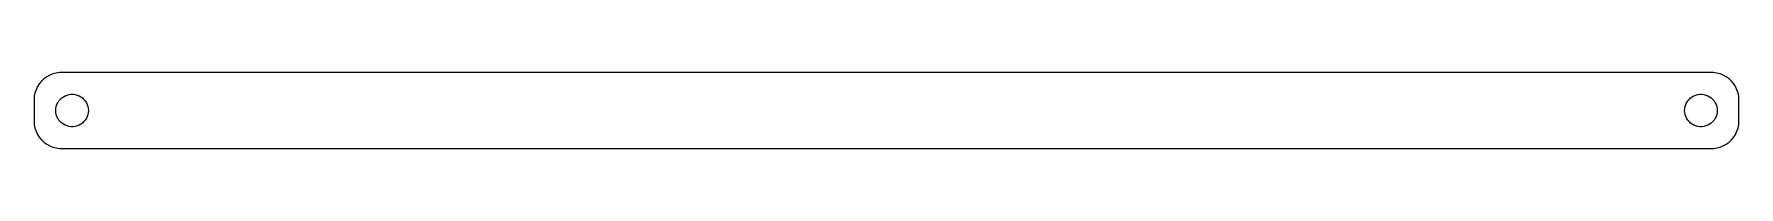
# Model space of a CAD drawing. Header units: metres. Extents: x -157 to 157, y -7 to 7.
import ezdxf

# ---------------------------------------------------------------- set-up
doc = ezdxf.new("R2010")
doc.units = ezdxf.units.M

msp = doc.modelspace()

# ---------------------------------------------------------------- linework, layer by layer
for p, q in [((-154.129, 6.52412), (-154.679, 6.22163)), ((-153.545, 6.75528), (-154.129, 6.52412)), ((-152.937, 6.91142), (-153.545, 6.75528)), ((-152.314, 6.99013), (-152.937, 6.91142)), ((152.314, 6.99013), (-152.314, 6.99013)), ((152.937, 6.91142), (152.314, 6.99013)), ((153.545, 6.75528), (152.937, 6.91142)), ((154.129, 6.52412), (153.545, 6.75528)), ((154.679, 6.22163), (154.129, 6.52412)), ((-156.843, 3.24344), (-156.961, 2.62666)), ((-156.649, 3.84062), (-156.843, 3.24344)), ((-156.382, 4.40877), (-156.649, 3.84062)), ((-156.045, 4.93892), (-156.382, 4.40877)), ((-155.645, 5.42273), (-156.045, 4.93892)), ((-155.187, 5.85255), (-155.645, 5.42273)), ((-154.679, 6.22163), (-155.187, 5.85255)), ((155.187, 5.85255), (154.679, 6.22163)), ((155.645, 5.42273), (155.187, 5.85255)), ((156.045, 4.93892), (155.645, 5.42273)), ((156.382, 4.40877), (156.045, 4.93892)), ((156.649, 3.84062), (156.382, 4.40877)), ((156.843, 3.24344), (156.649, 3.84062)), ((156.961, 2.62666), (156.843, 3.24344)), ((-156.961, 2.62666), (-157, 2)), ((-157, 2), (-157, -2)), ((-153, 0), (-152.976, 0.375992)), ((-152.976, -0.375992), (-153, 0)), ((-152.976, 0.375992), (-152.906, 0.746063)), ((-152.906, 0.746063), (-152.789, 1.10437)), ((-152.789, 1.10437), (-152.629, 1.44525)), ((-152.629, 1.44525), (-152.427, 1.76335)), ((-152.427, 1.76335), (-152.187, 2.05363)), ((-152.187, 2.05363), (-151.912, 2.31154)), ((-151.912, 2.31154), (-151.607, 2.53297)), ((-151.607, 2.53297), (-151.277, 2.71448)), ((-151.277, 2.71448), (-150.927, 2.85316)), ((-150.927, 2.85316), (-150.562, 2.94685)), ((-150.562, 2.94685), (-150.188, 2.99408)), ((-150.188, 2.99408), (-149.812, 2.99408)), ((-149.812, 2.99408), (-149.438, 2.94685)), ((-149.438, 2.94685), (-149.073, 2.85316)), ((-149.073, 2.85316), (-148.723, 2.71448)), ((-148.723, 2.71448), (-148.393, 2.53297)), ((-148.393, 2.53297), (-148.088, 2.31154)), ((-148.088, 2.31154), (-147.813, 2.05363)), ((-147.813, 2.05363), (-147.573, 1.76335)), ((-147.573, 1.76335), (-147.371, 1.44525)), ((-147.371, 1.44525), (-147.211, 1.10437)), ((-147.211, 1.10437), (-147.094, 0.746063)), ((-147.094, 0.746063), (-147.024, 0.375992)), ((-147.024, 0.375992), (-147, 0)), ((-147, 0), (-147.024, -0.375992)), ((147, 0), (147.024, 0.375992)), ((147.024, -0.375992), (147, 0)), ((147.024, 0.375992), (147.094, 0.746063)), ((147.094, 0.746063), (147.211, 1.10437)), ((147.211, 1.10437), (147.371, 1.44525)), ((147.371, 1.44525), (147.573, 1.76335)), ((147.573, 1.76335), (147.813, 2.05363)), ((147.813, 2.05363), (148.088, 2.31154)), ((148.088, 2.31154), (148.393, 2.53297)), ((148.393, 2.53297), (148.723, 2.71448)), ((148.723, 2.71448), (149.073, 2.85316)), ((149.073, 2.85316), (149.438, 2.94685)), ((149.438, 2.94685), (149.812, 2.99408)), ((149.812, 2.99408), (150.188, 2.99408)), ((150.188, 2.99408), (150.562, 2.94685)), ((150.562, 2.94685), (150.927, 2.85316)), ((150.927, 2.85316), (151.277, 2.71448)), ((151.277, 2.71448), (151.607, 2.53297)), ((151.607, 2.53297), (151.912, 2.31154)), ((151.912, 2.31154), (152.187, 2.05363)), ((152.187, 2.05363), (152.427, 1.76335)), ((152.427, 1.76335), (152.629, 1.44525)), ((152.629, 1.44525), (152.789, 1.10437)), ((152.789, 1.10437), (152.906, 0.746063)), ((152.906, 0.746063), (152.976, 0.375992)), ((152.976, 0.375992), (153, 0)), ((153, 0), (152.976, -0.375992)), ((157, 2), (156.961, 2.62666)), ((157, -2), (157, 2)), ((-157, -2), (-156.961, -2.62666)), ((-156.961, -2.62666), (-156.843, -3.24344)), ((-152.906, -0.746063), (-152.976, -0.375992)), ((-152.789, -1.10437), (-152.906, -0.746063)), ((-152.629, -1.44525), (-152.789, -1.10437)), ((-152.427, -1.76335), (-152.629, -1.44525)), ((-152.187, -2.05363), (-152.427, -1.76335)), ((-151.912, -2.31154), (-152.187, -2.05363)), ((-151.607, -2.53297), (-151.912, -2.31154)), ((-151.277, -2.71448), (-151.607, -2.53297)), ((-150.927, -2.85316), (-151.277, -2.71448)), ((-150.562, -2.94685), (-150.927, -2.85316)), ((-150.188, -2.99408), (-150.562, -2.94685)), ((-149.812, -2.99408), (-150.188, -2.99408)), ((-149.438, -2.94685), (-149.812, -2.99408)), ((-149.073, -2.85316), (-149.438, -2.94685)), ((-148.723, -2.71448), (-149.073, -2.85316)), ((-148.393, -2.53297), (-148.723, -2.71448)), ((-148.088, -2.31154), (-148.393, -2.53297)), ((-147.813, -2.05363), (-148.088, -2.31154)), ((-147.573, -1.76335), (-147.813, -2.05363)), ((-147.371, -1.44525), (-147.573, -1.76335)), ((-147.211, -1.10437), (-147.371, -1.44525)), ((-147.094, -0.746063), (-147.211, -1.10437)), ((-147.024, -0.375992), (-147.094, -0.746063)), ((147.094, -0.746063), (147.024, -0.375992)), ((147.211, -1.10437), (147.094, -0.746063)), ((147.371, -1.44525), (147.211, -1.10437)), ((147.573, -1.76335), (147.371, -1.44525)), ((147.813, -2.05363), (147.573, -1.76335)), ((148.088, -2.31154), (147.813, -2.05363)), ((148.393, -2.53297), (148.088, -2.31154)), ((148.723, -2.71448), (148.393, -2.53297)), ((149.073, -2.85316), (148.723, -2.71448)), ((149.438, -2.94685), (149.073, -2.85316)), ((149.812, -2.99408), (149.438, -2.94685)), ((150.188, -2.99408), (149.812, -2.99408)), ((150.562, -2.94685), (150.188, -2.99408)), ((150.927, -2.85316), (150.562, -2.94685)), ((151.277, -2.71448), (150.927, -2.85316)), ((151.607, -2.53297), (151.277, -2.71448)), ((151.912, -2.31154), (151.607, -2.53297)), ((152.187, -2.05363), (151.912, -2.31154)), ((152.427, -1.76335), (152.187, -2.05363)), ((152.629, -1.44525), (152.427, -1.76335)), ((152.789, -1.10437), (152.629, -1.44525)), ((152.906, -0.746063), (152.789, -1.10437)), ((152.976, -0.375992), (152.906, -0.746063)), ((156.843, -3.24344), (156.961, -2.62666)), ((156.961, -2.62666), (157, -2)), ((-156.843, -3.24344), (-156.649, -3.84062)), ((-156.649, -3.84062), (-156.382, -4.40877)), ((-156.382, -4.40877), (-156.045, -4.93892)), ((-156.045, -4.93892), (-155.645, -5.42273)), ((-155.645, -5.42273), (-155.187, -5.85255)), ((-155.187, -5.85255), (-154.679, -6.22163)), ((-154.679, -6.22163), (-154.129, -6.52412)), ((154.129, -6.52412), (154.679, -6.22163)), ((154.679, -6.22163), (155.187, -5.85255)), ((155.187, -5.85255), (155.645, -5.42273)), ((155.645, -5.42273), (156.045, -4.93892)), ((156.045, -4.93892), (156.382, -4.40877)), ((156.382, -4.40877), (156.649, -3.84062)), ((156.649, -3.84062), (156.843, -3.24344)), ((-154.129, -6.52412), (-153.545, -6.75528)), ((-153.545, -6.75528), (-152.937, -6.91142)), ((-152.937, -6.91142), (-152.314, -6.99013)), ((-152.314, -6.99013), (152.314, -6.99013)), ((152.314, -6.99013), (152.937, -6.91142)), ((152.937, -6.91142), (153.545, -6.75528)), ((153.545, -6.75528), (154.129, -6.52412))]:
    msp.add_line(p, q)

doc.saveas('drawing.dxf')
